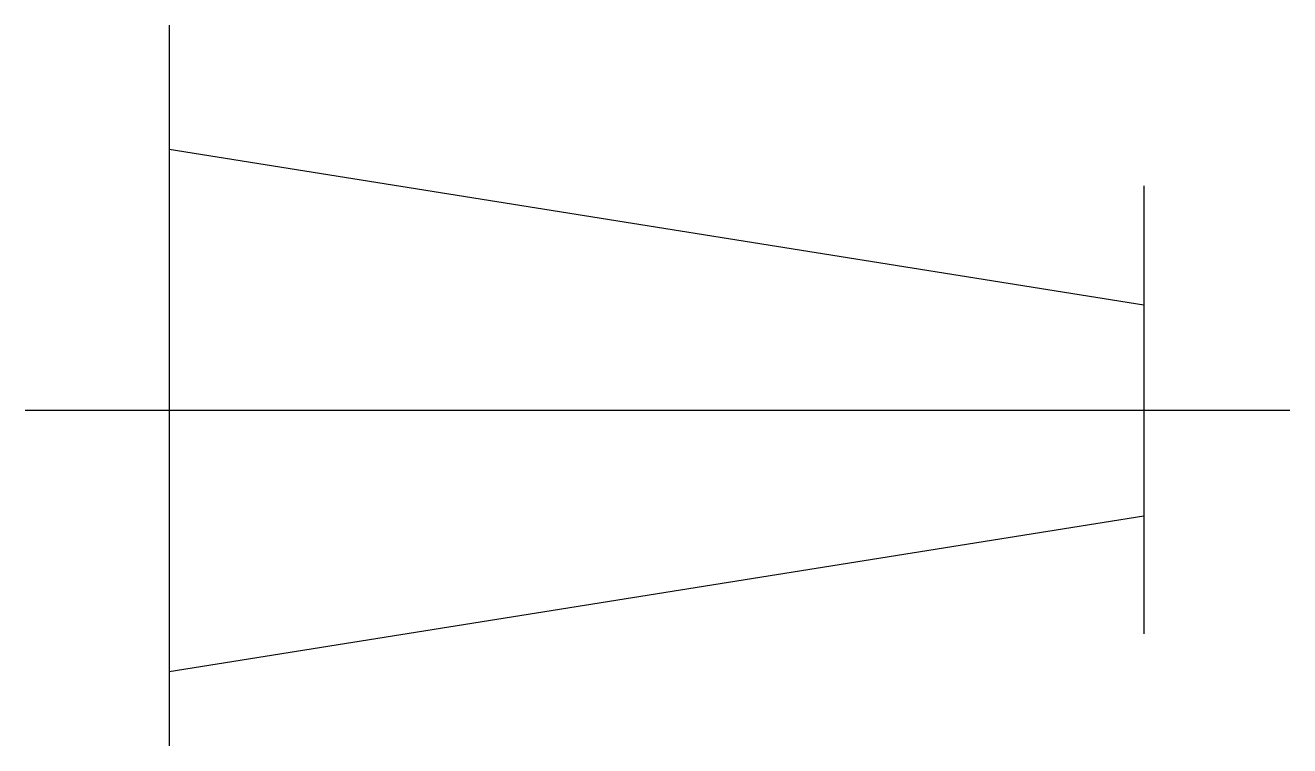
# Model space of a CAD drawing. Header units: metres. Extents: x 43800 to 44683, y -104912 to -104409.
import ezdxf

# ---------------------------------------------------------------- set-up
doc = ezdxf.new("R2010")
doc.units = ezdxf.units.M
doc.layers.add('DET1', color=1, linetype='Continuous')

msp = doc.modelspace()

# ---------------------------------------------------------------- linework, layer by layer
at = {"layer": 'DET1'}
for p, q in [((43900.42, -104408.84), (43900.42, -104912.15)), ((43900.42, -104495.3), (44581.21, -104604.12)), ((44581.21, -104521.07), (44581.21, -104833.93)), ((43799.9, -104677.82), (44683.01, -104677.82)), ((43900.42, -104860.34), (44581.21, -104751.52))]:
    msp.add_line(p, q, dxfattribs=at)

doc.saveas('drawing.dxf')
